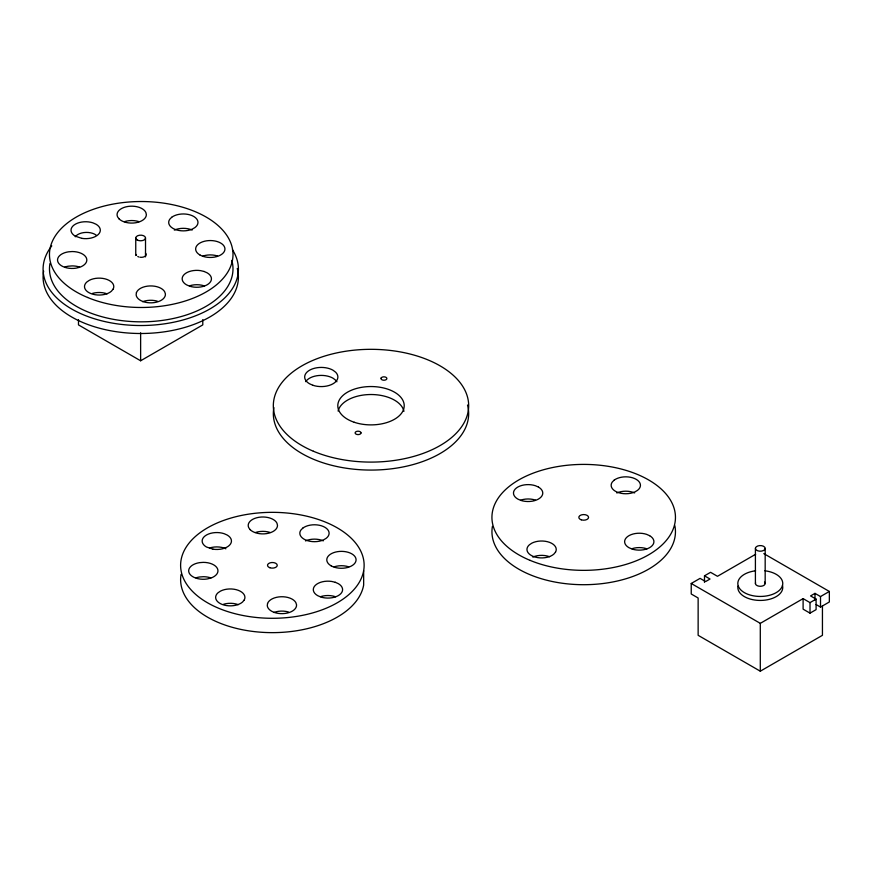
<?xml version="1.0" encoding="UTF-8"?>
<svg xmlns="http://www.w3.org/2000/svg" width="873" height="873" viewBox="0 0 873 873"><rect width="100%" height="100%" fill="white"/><g stroke="black" fill="none" stroke-linecap="round" stroke-linejoin="round"><path stroke-width="1.31" d="M78.483 319.583L78.483 324.898L140.629 360.778L202.787 324.898L202.787 319.583M822.442 605.993L822.442 635.315L760.296 671.195L698.138 635.315L698.138 597.994L691.23 594L691.23 583.48L700.07 578.373L705.602 581.571L710.022 579.017L704.489 575.82L704.489 582.4M704.489 575.82L710.567 572.317L717.475 576.3L755.658 554.257M691.23 583.48L760.296 623.355L803.105 598.627L810.013 602.621L816.091 599.107L816.091 609.638L810.013 613.141L803.105 609.158L803.105 598.627M816.091 604.531L820.511 607.084L829.35 601.977L829.35 591.457L820.511 596.554L814.989 593.367L810.57 595.921L816.091 599.107M204.446 285.973L204.129 285.842A14.645 8.457 0 0 0 189.485 285.842M646.904 548.844L646.598 548.713A14.645 8.457 0 0 0 631.943 548.713M335.581 596.783L335.276 596.652A14.645 8.457 0 0 0 320.62 596.652M225.845 548.801L224.132 548.037A14.645 8.457 0 0 0 209.476 548.037M763.799 553.613L829.35 591.457M820.511 596.554L820.511 607.084M814.989 593.367L814.989 599.947M810.013 602.621L810.013 613.141M765.174 548.397A4.878 2.815 0 0 1 757.851 550.83A4.878 2.815 0 0 1 757.851 545.952A4.878 2.815 0 0 1 765.174 548.397L765.174 583.48M760.296 623.355L760.296 671.195M755.407 548.397L755.407 583.48M363.659 570.68A91.752 52.969 0 0 1 218.687 608.274A91.752 52.969 0 0 1 234.782 516.991A91.752 52.969 0 0 1 363.659 570.68L363.659 585.03A91.752 52.969 0 0 1 263.089 632.368A91.752 52.969 0 0 1 181.093 574.303M145.518 237.98L145.518 256.869M140.629 332.788L140.629 360.778M135.752 237.98L135.752 255.516M223.641 604.214A14.645 8.457 0 0 1 238.264 604.662M305.485 540.911A14.645 8.457 0 0 1 323.316 540.845M273.806 612.497A14.645 8.457 0 0 1 288.428 611.973M334.032 566.872A14.645 8.457 0 0 1 348.687 566.817M255.527 532.475A14.645 8.457 0 0 1 270.172 532.475M195.989 577.85A14.645 8.457 0 0 1 199.524 576.998L203.311 576.715A14.645 8.457 0 0 1 210.633 577.85M75.253 236.79A12.211 7.049 0 0 1 96.205 235.132M92.494 293.404A14.645 8.457 0 0 1 107.128 293.852M174.338 230.101A14.645 8.457 0 0 1 192.18 230.036M145.464 253.094A4.878 2.815 0 0 1 145.114 256.226A4.878 2.815 0 0 1 139.975 257.229M138.796 256.946A4.878 2.815 0 0 1 137.781 256.498M136.515 255.232A4.878 2.815 0 0 1 136.352 254.501M231.814 260.405A91.752 52.969 0 0 1 143.936 321.81A91.752 52.969 0 0 1 49.957 263.493M142.659 301.687A14.645 8.457 0 0 1 157.282 301.152M202.896 256.062A14.645 8.457 0 0 1 217.541 256.007M124.381 221.666A14.645 8.457 0 0 1 139.036 221.666M64.853 267.04A14.645 8.457 0 0 1 68.389 266.189L72.175 265.905A14.645 8.457 0 0 1 79.498 267.04M532.792 557.061A14.645 8.457 0 0 1 549.586 556.723M520.799 500.098A14.645 8.457 0 0 1 535.455 500.098M616.807 492.972A14.645 8.457 0 0 1 634.638 492.907M674.862 525.753A91.752 52.969 0 0 1 584.233 584.703A91.752 52.969 0 0 1 492.416 526.364M764.519 582.073A4.878 2.815 0 0 1 760.929 586.274A4.878 2.815 0 0 1 755.571 582.749M764.912 570.789A22.458 12.964 0 0 1 778.945 590.705A22.458 12.964 0 0 1 741.701 590.759A22.458 12.964 0 0 1 755.582 570.8M782.47 585.412A22.458 12.964 0 0 1 760.929 600.428A22.458 12.964 0 0 1 737.947 586.143M467.502 405.028A97.667 56.385 0 0 1 373.273 470.056A97.667 56.385 0 0 1 273.904 407.626M305.714 381.654A16.598 9.581 0 0 1 333.093 378.249L335.712 380.235A16.598 9.581 0 0 1 336.913 381.763M338.102 411.063A33.207 19.173 0 0 1 371.211 394.52A33.207 19.173 0 0 1 403.948 411.303M232.469 249.765A97.667 56.385 0 0 1 137.116 325.487A97.667 56.385 0 0 1 51.78 245.88M237.249 268.458A97.667 56.385 0 0 1 143.019 333.486A97.667 56.385 0 0 1 43.65 271.056M136.406 292.706L136.144 294.91A14.645 8.457 0 0 0 151.684 302.822A14.645 8.457 0 0 0 165.39 293.852L164.648 291.68A14.645 8.457 0 0 0 149.85 285.94A14.645 8.457 0 0 0 136.406 292.706M267.542 603.516L267.28 605.72A14.645 8.457 0 0 0 282.819 613.632A14.645 8.457 0 0 0 296.525 604.662L295.794 602.49A14.645 8.457 0 0 0 280.986 596.75A14.645 8.457 0 0 0 267.542 603.516M381.097 378.085L380.999 378.522A2.925 1.691 0 0 0 383.171 380.159A2.925 1.691 0 0 0 386.466 379.373L386.761 378.969A2.925 1.691 0 0 0 384.687 376.896A2.925 1.691 0 0 0 381.097 378.085M360.996 432.921L360.887 433.357A2.925 1.691 0 0 1 357.286 434.525A2.925 1.691 0 0 1 355.246 432.441L355.551 432.037A2.925 1.691 0 0 1 358.858 431.273A2.925 1.691 0 0 1 360.996 432.921M113.075 289.203L111.417 291.2A14.645 8.457 0 0 1 91.152 293.677A14.645 8.457 0 0 1 86.864 281.979L89.341 280.298A14.645 8.457 0 0 1 107.128 279.502A14.645 8.457 0 0 1 113.075 289.203M244.211 600.024L242.563 602.01A14.645 8.457 0 0 1 222.288 604.487A14.645 8.457 0 0 1 217.999 592.789L220.487 591.108A14.645 8.457 0 0 1 238.264 590.312A14.645 8.457 0 0 1 244.211 600.024M555.534 552.074L553.886 554.071A14.645 8.457 0 0 1 533.61 556.548A14.645 8.457 0 0 1 529.322 544.85L531.81 543.17A14.645 8.457 0 0 1 549.586 542.373A14.645 8.457 0 0 1 555.534 552.074M171.654 217.312L169.766 219.232A14.645 8.457 0 0 0 174.491 229.163A14.645 8.457 0 0 0 192.322 229.097L195.006 227.526A14.645 8.457 0 0 0 192.18 215.675A14.645 8.457 0 0 0 171.654 217.312M302.789 528.121L300.901 530.042A14.645 8.457 0 0 0 305.626 539.972A14.645 8.457 0 0 0 323.457 539.907L326.153 538.335A14.645 8.457 0 0 0 323.316 526.495A14.645 8.457 0 0 0 302.789 528.121M614.112 480.183L612.224 482.103A14.645 8.457 0 0 0 616.949 492.034A14.645 8.457 0 0 0 634.78 491.968L637.476 490.397A14.645 8.457 0 0 0 634.638 478.546A14.645 8.457 0 0 0 614.112 480.183M79.498 267.334L75.962 268.175A14.645 8.457 0 0 1 58.022 262.195A14.645 8.457 0 0 1 68.389 251.839L72.175 251.544A14.645 8.457 0 0 1 86.329 257.819A14.645 8.457 0 0 1 79.498 267.334M210.633 578.144L207.108 578.985A14.645 8.457 0 0 1 189.168 573.004A14.645 8.457 0 0 1 199.524 562.649L203.311 562.365A14.645 8.457 0 0 1 217.464 568.629A14.645 8.457 0 0 1 210.633 578.144M81.876 238.373L75.307 236.179A14.645 8.457 0 0 1 74.041 225.048A14.645 8.457 0 0 1 92.985 222.877L96.019 224.219A14.645 8.457 0 0 1 98.354 234.433A14.645 8.457 0 0 1 81.876 238.373M204.129 271.481L200.604 270.641A14.645 8.457 0 0 0 184.127 274.58A14.645 8.457 0 0 0 186.451 284.794L189.485 286.137A14.645 8.457 0 0 0 208.429 283.954A14.645 8.457 0 0 0 207.163 272.834L204.129 271.481M213.012 549.182L206.443 546.989A14.645 8.457 0 0 1 205.177 535.858A14.645 8.457 0 0 1 224.132 533.687L227.166 535.029A14.645 8.457 0 0 1 229.49 545.243A14.645 8.457 0 0 1 213.012 549.182M335.276 582.291L331.74 581.451A14.645 8.457 0 0 0 315.262 585.39A14.645 8.457 0 0 0 317.586 595.604L320.62 596.946A14.645 8.457 0 0 0 339.575 594.775A14.645 8.457 0 0 0 338.309 583.644L335.276 582.291M649.632 535.695L646.598 534.352A14.645 8.457 0 0 0 627.643 536.535A14.645 8.457 0 0 0 628.909 547.666L631.943 549.008A14.645 8.457 0 0 0 650.887 546.825A14.645 8.457 0 0 0 649.632 535.695M538.488 487.09L535.455 485.748A14.645 8.457 0 0 0 516.5 487.92A14.645 8.457 0 0 0 517.765 499.05L520.799 500.393A14.645 8.457 0 0 0 539.743 498.221A14.645 8.457 0 0 0 538.488 487.09M312.883 385.277L309.468 383.738A16.598 9.581 0 0 1 309.609 370.185A16.598 9.581 0 0 1 333.093 370.272L335.712 372.269A16.598 9.581 0 0 1 332.94 383.825A16.598 9.581 0 0 1 312.883 385.277M119.023 218.861L117.56 216.82A14.645 8.457 0 0 1 127.916 206.464A14.645 8.457 0 0 1 145.856 212.445L146.358 214.638A14.645 8.457 0 0 1 135.501 222.801A14.645 8.457 0 0 1 119.023 218.861M250.158 529.671L248.696 527.63A14.645 8.457 0 0 1 259.052 517.274A14.645 8.457 0 0 1 276.992 523.254L277.494 525.448A14.645 8.457 0 0 1 266.636 533.61A14.645 8.457 0 0 1 250.158 529.671M269.932 567.756A4.878 2.815 0 0 0 277.254 565.322A4.878 2.815 0 0 0 269.932 562.878A4.878 2.815 0 0 0 269.932 567.756M331.14 565.835A14.645 8.457 0 0 0 355.606 561.95A14.645 8.457 0 0 0 337.556 551.66A14.645 8.457 0 0 0 331.14 565.835M87.551 297.464A91.752 52.969 0 0 0 232.524 259.87A91.752 52.969 0 0 0 103.636 206.181A91.752 52.969 0 0 0 87.551 297.464M200.004 255.025A14.645 8.457 0 0 0 224.47 251.14A14.645 8.457 0 0 0 206.421 240.85A14.645 8.457 0 0 0 200.004 255.025M530.009 560.335A91.752 52.969 0 0 0 674.982 522.741A91.752 52.969 0 0 0 546.105 469.052A91.752 52.969 0 0 0 530.009 560.335M581.254 519.817A4.878 2.815 0 0 0 588.577 517.373A4.878 2.815 0 0 0 581.254 514.939A4.878 2.815 0 0 0 581.254 519.817M313.363 451.232A97.667 56.385 0 0 0 468.103 411.772A97.667 56.385 0 0 0 331.533 354.132A97.667 56.385 0 0 0 313.363 451.232M354.22 422.259A33.207 19.173 0 0 0 404.21 405.836A33.207 19.173 0 0 0 354.58 389.052A33.207 19.173 0 0 0 354.22 422.259M137.181 239.966A4.878 2.815 0 0 0 145.355 238.7A4.878 2.815 0 0 0 139.374 235.252A4.878 2.815 0 0 0 137.181 239.966"/></g></svg>
